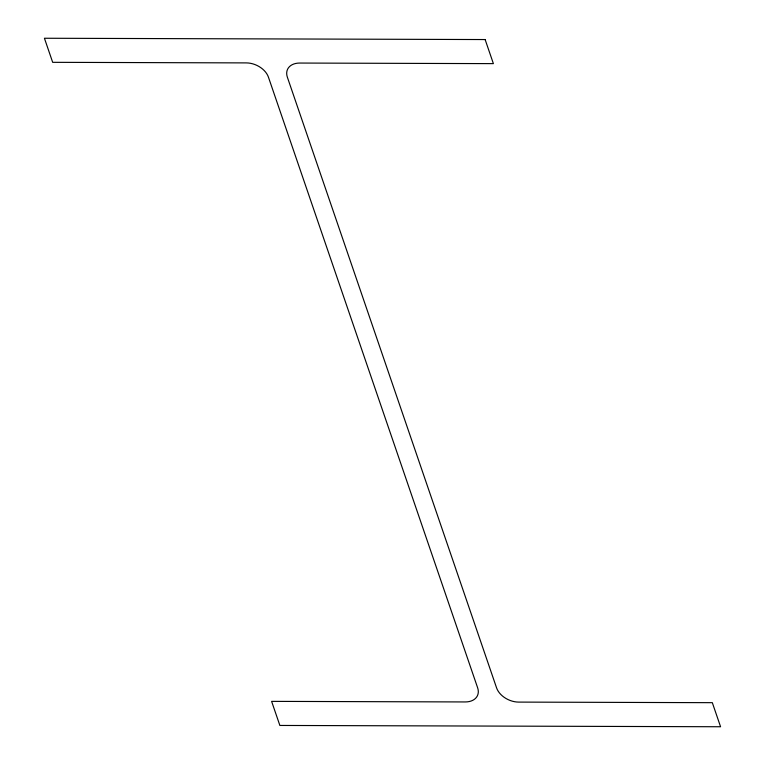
<?xml version="1.0" encoding="UTF-8"?>
<svg xmlns="http://www.w3.org/2000/svg" width="765" height="765" viewBox="0 0 765 765"><rect width="100%" height="100%" fill="white"/><g stroke="black" fill="none" stroke-linecap="round" stroke-linejoin="round"><path stroke-width="1.15" d="M485.134 39.55L44.427 38.25L52.68 62.328L246.349 62.902A18.762 12.986 24.7 0 1 268.419 77.112L477.647 687.831A18.762 12.986 24.7 0 1 465.283 701.945L271.613 701.371L279.866 725.45L720.573 726.75L712.32 702.672L518.651 702.098A18.762 12.986 24.7 0 1 496.581 687.888L287.353 77.169A18.762 12.986 24.7 0 1 299.717 63.055L493.387 63.629L485.134 39.55"/></g></svg>
